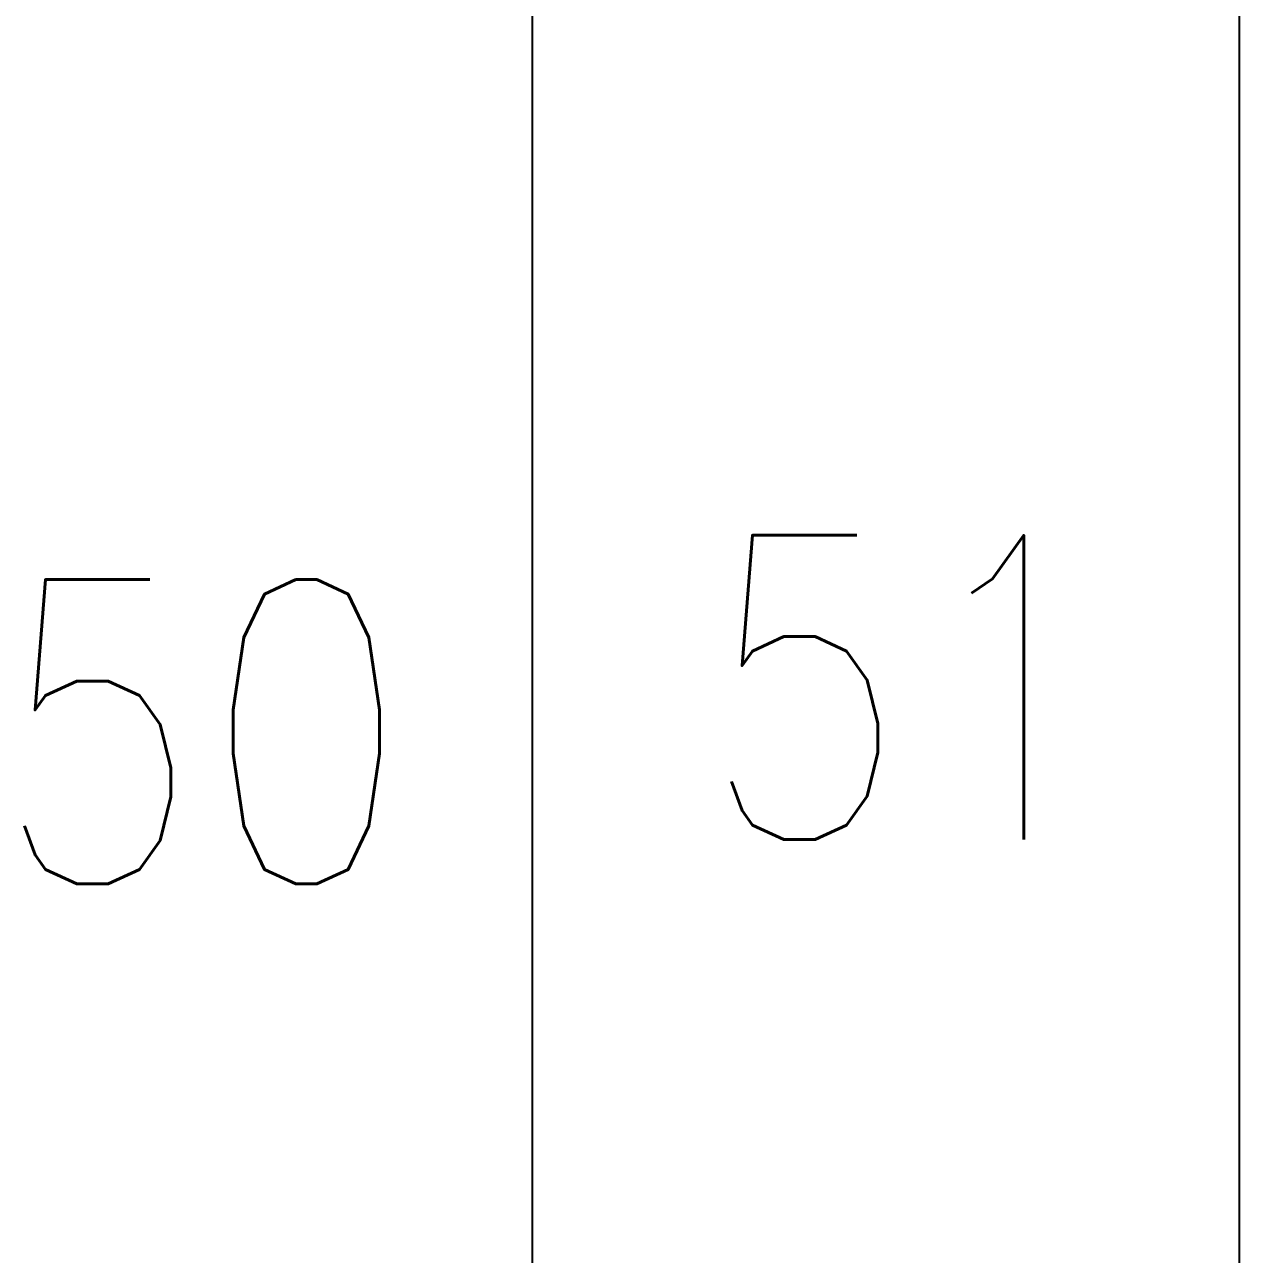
# Model space of a CAD drawing. Header units: inches. Extents: x 15 to 148, y 10 to 111.
# Drawn here: x 132.392 to 133.14, y 99.909 to 100.666 of the extents above; entities that cross this region are included whole.
import ezdxf
from ezdxf.enums import TextEntityAlignment as Align

# ---------------------------------------------------------------- set-up
doc = ezdxf.new("R2010")
doc.units = ezdxf.units.IN
doc.header["$MEASUREMENT"] = 0
doc.layers.add('BLK_12AWG', color=7, linetype='Continuous')
doc.layers.add('WIREFIXED', color=160, linetype='Continuous')
doc.styles.add('WD', font='romans.shx')

# ---------------------------------------------------------------- blocks, each defined once
blk = doc.blocks.new('WD_WNV')
at = {"style": 'WD', "flags": 1}
for tag, p in [('W01USER', (-0.0625, 0.09375)), ('W02USER', (-0.0625, 0.08594)), ('W03USER', (-0.0625, 0.07812)), ('W04USER', (-0.0625, 0.07031)), ('W05USER', (-0.0625, 0.0625)), ('W06USER', (-0.0625, 0.05469)), ('W07USER', (-0.0625, 0.04688)), ('W08USER', (-0.0625, 0.03906)), ('W09USER', (-0.0625, 0.03125)), ('W10USER', (-0.0625, 0.02344))]:
    blk.add_attdef(tag, text='', height=0.005, dxfattribs=at).set_placement(p, align=Align.CENTER)
at = {"linetype": 'Continuous', "style": 'WD', "width": 0.8}
blk.add_attdef('WIRENO', text='', height=0.125, dxfattribs=at).set_placement((-0.05, 0), align=Align.MIDDLE_RIGHT)

msp = doc.modelspace()

# ---------------------------------------------------------------- linework, layer by layer
at = {"layer": 'BLK_12AWG'}
for p, q in [((133.14015, 99.23296), (133.14015, 101.28305)), ((132.70458, 99.20319), (132.70458, 101.25817))]:
    msp.add_line(p, q, dxfattribs=at)

# ---------------------------------------------------------------- block references
at = {"layer": 'WIREFIXED'}
ref = msp.add_blockref('WD_WNV', (133.14015, 100.258), dxfattribs=dict(at, xscale=1.5, yscale=1.5, zscale=1.5))
ref.add_attrib('WIRENOF', '51', dxfattribs={"linetype": 'Continuous', "height": 0.1875, "style": 'WD', "width": 0.8}).set_placement((133.06515, 100.258), align=Align.MIDDLE_RIGHT)
ref = msp.add_blockref('WD_WNV', (132.70458, 100.23068), dxfattribs=dict(at, xscale=1.5, yscale=1.5, zscale=1.5))
ref.add_attrib('WIRENOF', '50', dxfattribs={"linetype": 'Continuous', "height": 0.1875, "style": 'WD', "width": 0.8}).set_placement((132.62958, 100.23068), align=Align.MIDDLE_RIGHT)

doc.saveas('drawing.dxf')
